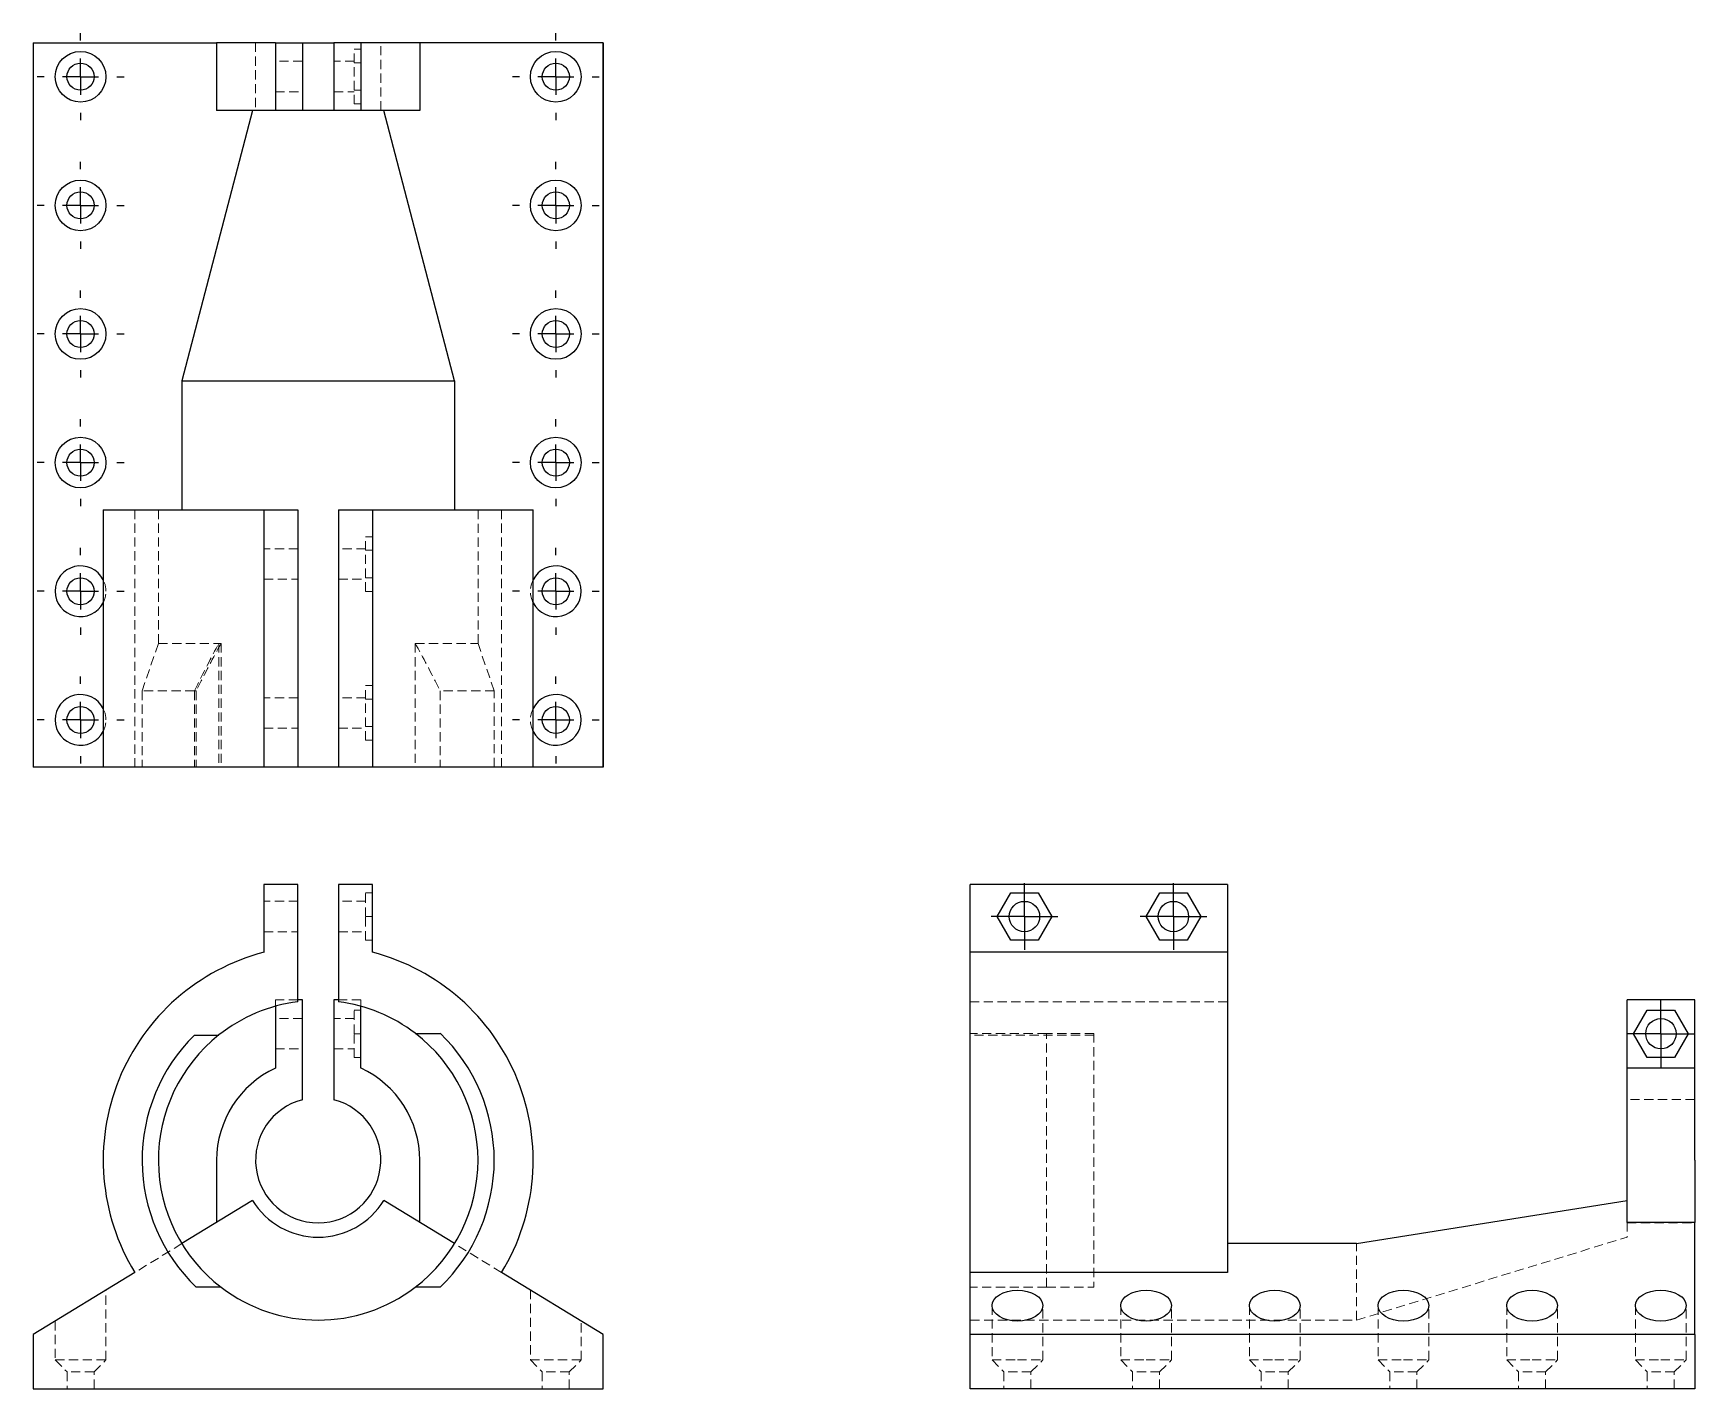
# Model space of a CAD drawing. Header units: millimetres. Extents: x 44 to 273, y 22 to 209.
import ezdxf

# ---------------------------------------------------------------- set-up
doc = ezdxf.new("R2010")
doc.units = ezdxf.units.MM
doc.linetypes.add('HIDDEN', pattern=[1.905, 1.27, -0.635])
doc.layers.add('10', color=7, linetype='Continuous')

# ---------------------------------------------------------------- blocks, each defined once
blk = doc.blocks.new('SW_CENTERMARKSYMBOL_0')
at = {"layer": '10', "color": 0}
for p, q in [((0, 5), (0, 6)), ((0, 0), (0, 2.5)), ((-5, 0), (-6, 0)), ((0, 0), (-2.5, 0)), ((0, 0), (0, -2.5)), ((0, 0), (2.5, 0)), ((5, 0), (6, 0)), ((0, -5), (0, -6))]:
    blk.add_line(p, q, dxfattribs=at)
blk = doc.blocks.new('SW_CENTERMARKSYMBOL_1')
at = {"layer": '10', "color": 0}
for p, q in [((0, 5), (0, 6)), ((0, 0), (0, 2.5)), ((-5, 0), (-6, 0)), ((0, 0), (-2.5, 0)), ((0, 0), (0, -2.5)), ((0, 0), (2.5, 0)), ((5, 0), (6, 0)), ((0, -5), (0, -6))]:
    blk.add_line(p, q, dxfattribs=at)
blk = doc.blocks.new('SW_CENTERMARKSYMBOL_2')
at = {"layer": '10', "color": 0}
for p, q in [((0, 5), (0, 6)), ((0, 0), (0, 2.5)), ((-5, 0), (-6, 0)), ((0, 0), (-2.5, 0)), ((0, 0), (0, -2.5)), ((0, 0), (2.5, 0)), ((5, 0), (6, 0)), ((0, -5), (0, -6))]:
    blk.add_line(p, q, dxfattribs=at)
blk = doc.blocks.new('SW_CENTERMARKSYMBOL_3')
at = {"layer": '10', "color": 0}
for p, q in [((0, 5), (0, 6)), ((0, 0), (0, 2.5)), ((-5, 0), (-6, 0)), ((0, 0), (-2.5, 0)), ((0, 0), (0, -2.5)), ((0, 0), (2.5, 0)), ((5, 0), (6, 0)), ((0, -5), (0, -6))]:
    blk.add_line(p, q, dxfattribs=at)
blk = doc.blocks.new('SW_CENTERMARKSYMBOL_4')
at = {"layer": '10', "color": 0}
for p, q in [((0, 5), (0, 6)), ((0, 0), (0, 2.5)), ((-5, 0), (-6, 0)), ((0, 0), (-2.5, 0)), ((0, 0), (0, -2.5)), ((0, 0), (2.5, 0)), ((5, 0), (6, 0)), ((0, -5), (0, -6))]:
    blk.add_line(p, q, dxfattribs=at)
blk = doc.blocks.new('SW_CENTERMARKSYMBOL_5')
at = {"layer": '10', "color": 0}
for p, q in [((0, 5), (0, 6)), ((0, 0), (0, 2.5)), ((-5, 0), (-6, 0)), ((0, 0), (-2.5, 0)), ((0, 0), (0, -2.5)), ((0, 0), (2.5, 0)), ((5, 0), (6, 0)), ((0, -5), (0, -6))]:
    blk.add_line(p, q, dxfattribs=at)
blk = doc.blocks.new('SW_CENTERMARKSYMBOL_6')
at = {"layer": '10', "color": 0}
for p, q in [((0, 5), (0, 6)), ((0, 0), (0, 2.5)), ((-5, 0), (-6, 0)), ((0, 0), (-2.5, 0)), ((0, 0), (0, -2.5)), ((0, 0), (2.5, 0)), ((5, 0), (6, 0)), ((0, -5), (0, -6))]:
    blk.add_line(p, q, dxfattribs=at)
blk = doc.blocks.new('SW_CENTERMARKSYMBOL_7')
at = {"layer": '10', "color": 0}
for p, q in [((0, 5), (0, 6)), ((0, 0), (0, 2.5)), ((-5, 0), (-6, 0)), ((0, 0), (-2.5, 0)), ((0, 0), (0, -2.5)), ((0, 0), (2.5, 0)), ((5, 0), (6, 0)), ((0, -5), (0, -6))]:
    blk.add_line(p, q, dxfattribs=at)
blk = doc.blocks.new('SW_CENTERMARKSYMBOL_8')
at = {"layer": '10', "color": 0}
for p, q in [((0, 5), (0, 6)), ((0, 0), (0, 2.5)), ((-5, 0), (-6, 0)), ((0, 0), (-2.5, 0)), ((0, 0), (0, -2.5)), ((0, 0), (2.5, 0)), ((5, 0), (6, 0)), ((0, -5), (0, -6))]:
    blk.add_line(p, q, dxfattribs=at)
blk = doc.blocks.new('SW_CENTERMARKSYMBOL_9')
at = {"layer": '10', "color": 0}
for p, q in [((0, 5), (0, 6)), ((0, 0), (0, 2.5)), ((-5, 0), (-6, 0)), ((0, 0), (-2.5, 0)), ((0, 0), (0, -2.5)), ((0, 0), (2.5, 0)), ((5, 0), (6, 0)), ((0, -5), (0, -6))]:
    blk.add_line(p, q, dxfattribs=at)
blk = doc.blocks.new('SW_CENTERMARKSYMBOL_10')
at = {"layer": '10', "color": 0}
for p, q in [((0, 5), (0, 6)), ((0, 0), (0, 2.5)), ((-5, 0), (-6, 0)), ((0, 0), (-2.5, 0)), ((0, 0), (0, -2.5)), ((0, 0), (2.5, 0)), ((5, 0), (6, 0)), ((0, -5), (0, -6))]:
    blk.add_line(p, q, dxfattribs=at)
blk = doc.blocks.new('SW_CENTERMARKSYMBOL_11')
at = {"layer": '10', "color": 0}
for p, q in [((0, 5), (0, 6)), ((0, 0), (0, 2.5)), ((-5, 0), (-6, 0)), ((0, 0), (-2.5, 0)), ((0, 0), (0, -2.5)), ((0, 0), (2.5, 0)), ((5, 0), (6, 0)), ((0, -5), (0, -6))]:
    blk.add_line(p, q, dxfattribs=at)
blk = doc.blocks.new('SW_CENTERMARKSYMBOL_12')
at = {"layer": '10', "color": 0}
for p, q in [((0, 2.5), (0, 4.6)), ((0, 0), (0, 2.5)), ((-2.5, 0), (-4.6, 0)), ((0, 0), (-2.5, 0)), ((0, 0), (0, -2.5)), ((0, 0), (2.5, 0)), ((2.5, 0), (4.6, 0)), ((0, -2.5), (0, -4.6))]:
    blk.add_line(p, q, dxfattribs=at)
blk = doc.blocks.new('SW_CENTERMARKSYMBOL_13')
at = {"layer": '10', "color": 0}
for p, q in [((0, 2.5), (0, 4.6)), ((0, 0), (0, 2.5)), ((-2.5, 0), (-4.6, 0)), ((0, 0), (-2.5, 0)), ((0, 0), (0, -2.5)), ((0, 0), (2.5, 0)), ((2.5, 0), (4.6, 0)), ((0, -2.5), (0, -4.6))]:
    blk.add_line(p, q, dxfattribs=at)
blk = doc.blocks.new('SW_CENTERMARKSYMBOL_14')
at = {"layer": '10', "color": 0}
for p, q in [((0, 2.5), (0, 4.6)), ((0, 0), (0, 2.5)), ((-2.5, 0), (-4.6, 0)), ((0, 0), (-2.5, 0)), ((0, 0), (0, -2.5)), ((0, 0), (2.5, 0)), ((2.5, 0), (4.6, 0)), ((0, -2.5), (0, -4.6))]:
    blk.add_line(p, q, dxfattribs=at)

msp = doc.modelspace()

# ---------------------------------------------------------------- linework, layer by layer
at = {"color": 7, "linetype": 'Continuous', "lineweight": 25}
for p, q in [((43.67, 208), (43.67, 108)), ((43.67, 208), (68.98, 208)), ((68.98, 208), (68.98, 198.65)), ((77.09, 208), (68.98, 208)), ((77.09, 208), (77.09, 198.65)), ((77.09, 208), (80.83, 208)), ((80.83, 208), (80.83, 198.65)), ((80.83, 208), (85.17, 208)), ((85.17, 208), (85.17, 198.65)), ((88.91, 208), (85.17, 208)), ((88.91, 208), (88.91, 198.65)), ((97.02, 208), (88.91, 208)), ((97.02, 208), (97.02, 198.65)), ((122.33, 208), (97.02, 208)), ((122.33, 108), (122.33, 208)), ((122.33, 208), (122.33, 108)), ((122.33, 208), (122.33, 208)), ((73.94, 198.65), (64.19, 161.31)), ((77.09, 198.65), (68.98, 198.65)), ((80.83, 198.65), (77.09, 198.65)), ((85.17, 198.65), (80.83, 198.65)), ((88.91, 198.65), (85.17, 198.65)), ((97.02, 198.65), (88.91, 198.65)), ((101.81, 161.31), (92.06, 198.65)), ((64.19, 161.31), (64.19, 143.51)), ((64.19, 161.31), (101.81, 161.31)), ((101.81, 161.31), (101.81, 143.51)), ((53.33, 143.51), (53.33, 108)), ((53.33, 143.51), (75.52, 143.51)), ((75.52, 143.51), (75.52, 108)), ((75.52, 143.51), (80.2, 143.51)), ((80.2, 143.51), (80.2, 108)), ((85.8, 143.51), (85.8, 108)), ((85.8, 143.51), (90.48, 143.51)), ((90.48, 143.51), (90.48, 108)), ((90.48, 143.51), (112.67, 143.51)), ((112.67, 108), (112.67, 143.51)), ((53.33, 108), (43.67, 108)), ((75.52, 108), (53.33, 108)), ((80.2, 108), (75.52, 108)), ((85.8, 108), (80.2, 108)), ((90.48, 108), (85.8, 108)), ((112.67, 108), (90.48, 108)), ((122.33, 108), (112.67, 108)), ((122.33, 108), (122.33, 108)), ((75.52, 91.81), (75.52, 82.44)), ((80.2, 91.81), (75.52, 91.81)), ((80.2, 75.61), (80.2, 91.81)), ((85.8, 91.81), (85.8, 75.61)), ((90.48, 91.81), (85.8, 91.81)), ((90.48, 82.44), (90.48, 91.81)), ((208.51, 91.81), (173, 91.81)), ((173, 82.44), (173, 91.81)), ((208.51, 91.81), (208.51, 82.44)), ((176.7, 87.37), (178.59, 90.64)), ((178.59, 90.64), (182.37, 90.64)), ((182.37, 90.64), (184.25, 87.37)), ((197.26, 87.37), (199.15, 90.64)), ((199.15, 90.64), (202.93, 90.64)), ((202.93, 90.64), (204.81, 87.37)), ((178.59, 84.1), (176.7, 87.37)), ((184.25, 87.37), (182.37, 84.1)), ((199.15, 84.1), (197.26, 87.37)), ((204.81, 87.37), (202.93, 84.1)), ((182.37, 84.1), (178.59, 84.1)), ((202.93, 84.1), (199.15, 84.1)), ((208.51, 82.44), (173, 82.44)), ((173, 38.24), (173, 82.44)), ((208.51, 82.44), (208.51, 38.24)), ((80.83, 75.87), (80.2, 75.87)), ((80.83, 62.1), (80.83, 75.87)), ((85.17, 75.87), (85.17, 62.1)), ((85.8, 75.87), (85.17, 75.87)), ((273, 75.87), (263.65, 75.87)), ((263.65, 66.44), (263.65, 75.87)), ((273, 66.44), (273, 75.87)), ((77.09, 74.98), (77.09, 66.44)), ((88.91, 66.44), (88.91, 74.98)), ((264.55, 71.2), (266.44, 74.47)), ((266.44, 74.47), (270.22, 74.47)), ((270.22, 74.47), (272.1, 71.2)), ((96.39, 71.25), (99.83, 71.25)), ((266.44, 67.93), (264.55, 71.2)), ((272.1, 71.2), (270.22, 67.93)), ((65.93, 71.02), (69.31, 71.02)), ((270.22, 67.93), (266.44, 67.93)), ((263.65, 53.73), (263.65, 66.44)), ((273, 66.44), (263.65, 66.44)), ((273, 53.73), (273, 66.44)), ((68.98, 53.73), (68.98, 45.15)), ((97.02, 45.15), (97.02, 53.73)), ((263.65, 45.15), (263.65, 53.73)), ((273, 53.73), (273, 45.15)), ((73.94, 48.19), (64.19, 42.22)), ((101.81, 42.22), (92.06, 48.19)), ((226.31, 42.22), (263.65, 48.19)), ((273, 45.15), (263.65, 45.15)), ((273, 29.66), (273, 45.15)), ((226.31, 42.22), (208.51, 42.22)), ((57.69, 38.24), (43.67, 29.66)), ((122.33, 29.66), (108.31, 38.24)), ((208.51, 38.24), (173, 38.24)), ((173, 29.66), (173, 38.24)), ((69.61, 36.21), (66.17, 36.21)), ((99.83, 36.21), (96.39, 36.21)), ((43.67, 29.66), (43.67, 22.19)), ((122.33, 29.66), (122.33, 29.66)), ((122.33, 22.19), (122.33, 29.66)), ((173, 22.19), (173, 29.66)), ((273, 29.66), (173, 29.66)), ((273, 29.66), (273, 22.19)), ((43.67, 22.19), (122.33, 22.19)), ((273, 22.19), (173, 22.19))]:
    msp.add_line(p, q, dxfattribs=at)
at = {"color": 7, "linetype": 'HIDDEN', "lineweight": 18}
for p, q in [((68.98, 198.65), (68.98, 208)), ((74.36, 208), (74.36, 198.65)), ((87.98, 205.22), (87.98, 207.1)), ((88.91, 207.1), (87.98, 207.1)), ((91.64, 198.65), (91.64, 208)), ((97.02, 208), (97.02, 198.65)), ((80.83, 205.43), (77.09, 205.43)), ((87.98, 205.43), (85.17, 205.43)), ((87.98, 201.44), (87.98, 205.22)), ((88.91, 205.22), (87.98, 205.22)), ((77.09, 201.22), (80.83, 201.22)), ((85.17, 201.22), (87.98, 201.22)), ((88.91, 201.44), (87.98, 201.44)), ((87.98, 199.55), (87.98, 201.44)), ((88.91, 199.55), (87.98, 199.55)), ((57.69, 143.51), (57.69, 108)), ((60.94, 143.51), (60.94, 125.08)), ((105.06, 125.08), (105.06, 143.51)), ((108.31, 143.51), (108.31, 108)), ((80.2, 138.14), (75.52, 138.14)), ((89.54, 138.14), (85.8, 138.14)), ((89.54, 137.93), (89.54, 139.81)), ((90.48, 139.81), (89.54, 139.81)), ((90.48, 137.93), (89.54, 137.93)), ((89.54, 134.15), (89.54, 137.93)), ((75.52, 133.93), (80.2, 133.93)), ((85.8, 133.93), (89.54, 133.93)), ((90.48, 134.15), (89.54, 134.15)), ((89.54, 132.26), (89.54, 134.15)), ((90.48, 132.26), (89.54, 132.26)), ((60.94, 125.08), (58.7, 118.53)), ((60.94, 125.08), (69.31, 125.08)), ((69.61, 125.08), (69.31, 125.08)), ((69.31, 125.08), (69.31, 108)), ((69.61, 125.08), (69.61, 108)), ((96.39, 125.08), (96.39, 108)), ((96.39, 125.08), (105.06, 125.08)), ((107.3, 118.53), (105.06, 125.08)), ((89.54, 117.37), (89.54, 119.25)), ((90.48, 119.25), (89.54, 119.25)), ((65.93, 118.53), (58.7, 118.53)), ((58.7, 118.53), (58.7, 108)), ((65.93, 118.53), (66.17, 118.53)), ((65.93, 118.53), (65.93, 108)), ((66.17, 118.53), (66.17, 108)), ((80.2, 117.58), (75.52, 117.58)), ((89.54, 117.58), (85.8, 117.58)), ((89.54, 113.59), (89.54, 117.37)), ((90.48, 117.37), (89.54, 117.37)), ((107.3, 118.53), (99.83, 118.53)), ((99.83, 118.53), (99.83, 108)), ((107.3, 108), (107.3, 118.53)), ((75.52, 113.37), (80.2, 113.37)), ((85.8, 113.37), (89.54, 113.37)), ((90.48, 113.59), (89.54, 113.59)), ((89.54, 111.7), (89.54, 113.59)), ((90.48, 111.7), (89.54, 111.7)), ((80.2, 89.48), (75.52, 89.48)), ((89.54, 89.48), (85.8, 89.48)), ((89.54, 87.37), (89.54, 90.64)), ((90.48, 90.64), (89.54, 90.64)), ((89.54, 84.1), (89.54, 87.37)), ((90.48, 87.37), (89.54, 87.37)), ((75.52, 85.27), (80.2, 85.27)), ((85.8, 85.27), (89.54, 85.27)), ((90.48, 84.1), (89.54, 84.1)), ((77.09, 75.87), (77.09, 74.98)), ((80.2, 75.87), (77.09, 75.87)), ((88.91, 75.87), (85.8, 75.87)), ((88.91, 74.98), (88.91, 75.87)), ((87.98, 71.2), (87.98, 74.47)), ((88.91, 74.47), (87.98, 74.47)), ((208.51, 75.61), (173, 75.61)), ((80.83, 73.3), (77.09, 73.3)), ((87.98, 73.3), (85.17, 73.3)), ((87.98, 67.93), (87.98, 71.2)), ((88.91, 71.2), (87.98, 71.2)), ((183.53, 71.25), (173, 71.25)), ((183.53, 36.21), (183.53, 71.25)), ((190.08, 71.25), (190.08, 36.21)), ((77.09, 69.1), (80.83, 69.1)), ((85.17, 69.1), (87.98, 69.1)), ((190.08, 71.02), (173, 71.02)), ((88.91, 67.93), (87.98, 67.93)), ((273, 62.1), (263.65, 62.1)), ((263.65, 45.15), (263.65, 43.11)), ((263.65, 45.08), (273, 45.08)), ((64.19, 42.22), (57.69, 38.24)), ((108.31, 38.24), (101.81, 42.22)), ((226.31, 31.67), (263.65, 43.11)), ((226.31, 31.67), (226.31, 42.22)), ((53.71, 26.16), (53.71, 35.81)), ((112.29, 35.81), (112.29, 26.16)), ((183.53, 36.21), (173, 36.21)), ((176.01, 33.66), (176.01, 26.16)), ((183.02, 26.16), (183.02, 33.66)), ((193.77, 33.66), (193.77, 26.16)), ((200.78, 26.16), (200.78, 33.66)), ((211.52, 33.66), (211.52, 26.16)), ((218.53, 26.16), (218.53, 33.66)), ((229.28, 33.66), (229.28, 26.16)), ((236.29, 26.16), (236.29, 33.66)), ((247.04, 33.66), (247.04, 26.16)), ((254.05, 26.16), (254.05, 33.66)), ((264.8, 33.66), (264.8, 26.16)), ((271.8, 26.16), (271.8, 33.66)), ((46.7, 31.52), (46.7, 26.16)), ((119.3, 26.16), (119.3, 31.52)), ((173, 31.67), (226.31, 31.67)), ((173, 29.66), (273, 29.66)), ((46.7, 26.16), (53.71, 26.16)), ((46.7, 26.16), (48.34, 24.52)), ((52.07, 24.52), (53.71, 26.16)), ((112.29, 26.16), (119.3, 26.16)), ((112.29, 26.16), (113.93, 24.52)), ((117.66, 24.52), (119.3, 26.16)), ((176.01, 26.16), (179.51, 26.16)), ((176.01, 26.16), (177.65, 24.52)), ((179.51, 26.16), (183.02, 26.16)), ((181.38, 24.52), (183.02, 26.16)), ((193.77, 26.16), (197.27, 26.16)), ((193.77, 26.16), (195.4, 24.52)), ((197.27, 26.16), (200.78, 26.16)), ((199.14, 24.52), (200.78, 26.16)), ((211.52, 26.16), (215.03, 26.16)), ((211.52, 26.16), (213.16, 24.52)), ((215.03, 26.16), (218.53, 26.16)), ((216.9, 24.52), (218.53, 26.16)), ((229.28, 26.16), (232.79, 26.16)), ((229.28, 26.16), (230.92, 24.52)), ((232.79, 26.16), (236.29, 26.16)), ((234.65, 24.52), (236.29, 26.16)), ((247.04, 26.16), (250.54, 26.16)), ((247.04, 26.16), (248.67, 24.52)), ((250.54, 26.16), (254.05, 26.16)), ((252.41, 24.52), (254.05, 26.16)), ((264.8, 26.16), (268.3, 26.16)), ((264.8, 26.16), (266.43, 24.52)), ((268.3, 26.16), (271.8, 26.16)), ((270.17, 24.52), (271.8, 26.16)), ((52.07, 24.52), (48.34, 24.52)), ((48.34, 24.52), (48.34, 22.19)), ((52.07, 22.19), (52.07, 24.52)), ((117.66, 24.52), (113.93, 24.52)), ((113.93, 24.52), (113.93, 22.19)), ((117.66, 22.19), (117.66, 24.52)), ((179.51, 24.52), (177.65, 24.52)), ((177.65, 24.52), (177.65, 22.19)), ((181.38, 24.52), (179.51, 24.52)), ((181.38, 22.19), (181.38, 24.52)), ((197.27, 24.52), (195.4, 24.52)), ((195.4, 24.52), (195.4, 22.19)), ((199.14, 24.52), (197.27, 24.52)), ((199.14, 22.19), (199.14, 24.52)), ((215.03, 24.52), (213.16, 24.52)), ((213.16, 24.52), (213.16, 22.19)), ((216.9, 24.52), (215.03, 24.52)), ((216.9, 22.19), (216.9, 24.52)), ((232.79, 24.52), (230.92, 24.52)), ((230.92, 24.52), (230.92, 22.19)), ((234.65, 24.52), (232.79, 24.52)), ((234.65, 22.19), (234.65, 24.52)), ((250.54, 24.52), (248.67, 24.52)), ((248.67, 24.52), (248.67, 22.19)), ((252.41, 24.52), (250.54, 24.52)), ((252.41, 22.19), (252.41, 24.52)), ((268.3, 24.52), (266.43, 24.52)), ((266.43, 24.52), (266.43, 22.19)), ((270.17, 24.52), (268.3, 24.52)), ((270.17, 22.19), (270.17, 24.52))]:
    msp.add_line(p, q, dxfattribs=at)
at = {"color": 7, "linetype": 'Continuous', "lineweight": 25}
for centre, radius in [((50.2, 203.3), 3.5), ((115.8, 203.3), 3.5), ((50.2, 203.3), 1.87), ((115.8, 203.3), 1.87), ((50.2, 185.54), 3.5), ((115.8, 185.54), 3.5), ((50.2, 185.54), 1.87), ((115.8, 185.54), 1.87), ((50.2, 167.79), 3.5), ((115.8, 167.79), 3.5), ((50.2, 167.79), 1.87), ((115.8, 167.79), 1.87), ((50.2, 150.03), 3.5), ((50.2, 150.03), 1.87), ((115.8, 150.03), 3.5), ((115.8, 150.03), 1.87), ((50.2, 132.27), 1.87), ((115.8, 132.27), 1.87), ((50.2, 114.51), 1.87), ((115.8, 114.51), 1.87), ((180.48, 87.37), 2.1), ((201.04, 87.37), 2.1), ((268.33, 71.2), 2.1)]:
    msp.add_circle(centre, radius, dxfattribs=at)
for centre, radius, start, end in [((50.2, 132.27), 3.5, 26.9919, 333.0081), ((115.8, 132.27), 3.5, 360, 153.0081), ((115.8, 132.27), 3.5, 206.9919, 0), ((50.2, 114.51), 3.5, 26.9919, 333.0081), ((115.8, 114.51), 3.5, 0, 153.0081), ((115.8, 114.51), 3.5, 206.9919, 0), ((83, 53.73), 29.67, 104.594, 211.4624), ((83, 53.73), 29.67, 328.5376, 75.406), ((83, 53.73), 22.06, 97.3031, 128.3811), ((83, 53.73), 22.06, 52.6073, 82.6969), ((83, 53.73), 22.06, 307.3927, 52.6073), ((83, 53.73), 24.3, 313.8502, 46.1498), ((83, 53.73), 24.3, 134.6398, 226.1498), ((83, 53.73), 22.06, 128.3811, 232.6073), ((83, 53.73), 14.02, 114.9427, 180), ((83, 53.73), 14.02, 360, 65.0573), ((83, 53.73), 8.64, 104.5618, 75.4382), ((83, 53.73), 10.62, 211.4624, 328.5376), ((83, 53.73), 22.06, 232.6073, 307.3927)]:
    msp.add_arc(centre, radius, start, end, dxfattribs=at)
at = {"color": 7, "linetype": 'HIDDEN', "lineweight": 18}
for centre, start, end in [((50.2, 132.27), 360, 26.9919), ((115.8, 132.27), 153.0081, 206.9919), ((50.2, 132.27), 333.0081, 0), ((50.2, 114.51), 0, 26.9919), ((115.8, 114.51), 153.0081, 206.9919), ((50.2, 114.51), 333.0081, 0)]:
    msp.add_arc(centre, 3.5, start, end, dxfattribs=at)
at = {"color": 7, "linetype": 'Continuous', "lineweight": 25}
for centre in [(179.51, 33.66), (197.27, 33.66), (215.03, 33.66), (232.79, 33.66), (250.54, 33.66), (268.3, 33.66)]:
    msp.add_ellipse(centre, major_axis=(3.5, 0), ratio=0.611898, dxfattribs=at)
at = {"color": 7, "linetype": 'HIDDEN', "lineweight": 18}
for points in [[(65.93, 118.53), (67.14, 121.03), (68.26, 123.18), (69.31, 125.08)], [(69.61, 125.08), (68.54, 123.19), (67.41, 121.04), (66.17, 118.53)], [(96.39, 125.08), (97.46, 123.19), (98.59, 121.04), (99.83, 118.53)], [(190.08, 71.25), (188.19, 71.25), (186.04, 71.25), (183.53, 71.25)], [(183.53, 36.21), (186.04, 36.21), (188.19, 36.21), (190.08, 36.21)]]:
    msp.add_open_spline(points, degree=3, dxfattribs=at)

# ---------------------------------------------------------------- block references
at = {"layer": '10'}
for name, p in [('SW_CENTERMARKSYMBOL_6', (50.2, 203.3)), ('SW_CENTERMARKSYMBOL_10', (115.8, 203.3)), ('SW_CENTERMARKSYMBOL_5', (50.2, 185.54)), ('SW_CENTERMARKSYMBOL_9', (115.8, 185.54)), ('SW_CENTERMARKSYMBOL_7', (50.2, 167.79)), ('SW_CENTERMARKSYMBOL_4', (115.8, 167.79)), ('SW_CENTERMARKSYMBOL_11', (50.2, 150.03)), ('SW_CENTERMARKSYMBOL_8', (115.8, 150.03)), ('SW_CENTERMARKSYMBOL_2', (50.2, 132.27)), ('SW_CENTERMARKSYMBOL_3', (115.8, 132.27)), ('SW_CENTERMARKSYMBOL_0', (50.2, 114.51)), ('SW_CENTERMARKSYMBOL_1', (115.8, 114.51)), ('SW_CENTERMARKSYMBOL_13', (180.48, 87.37)), ('SW_CENTERMARKSYMBOL_12', (201.04, 87.37)), ('SW_CENTERMARKSYMBOL_14', (268.33, 71.2))]:
    msp.add_blockref(name, p, dxfattribs=at)

doc.saveas('drawing.dxf')
